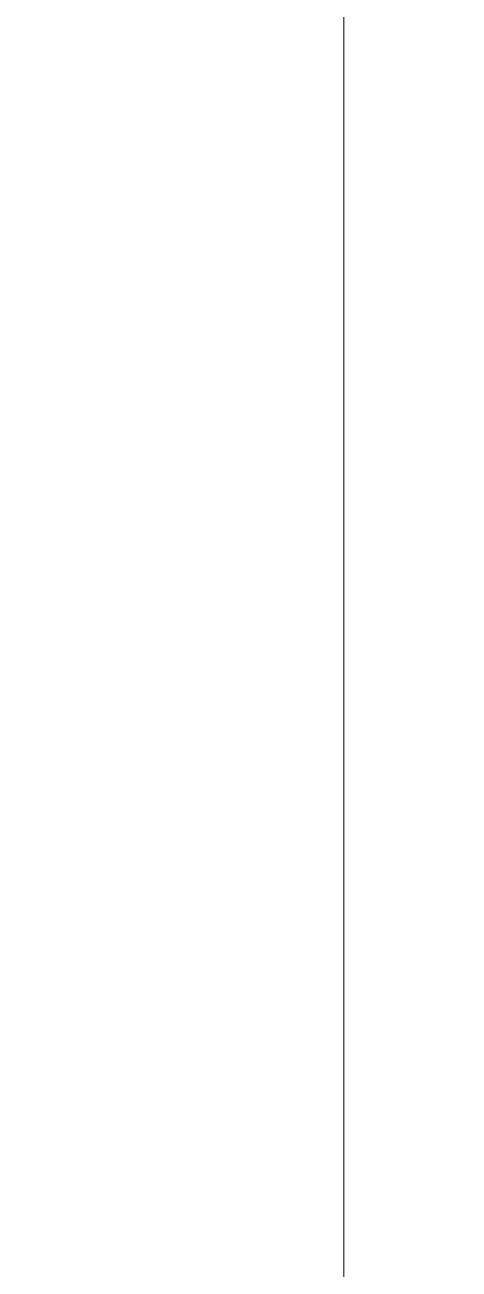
# Model space of a CAD drawing. Header units: metres. Extents: x 3856 to 4207, y -1118 to -691.
# Drawn here: x 3951.4603 to 3951.5917, y -963.7483 to -963.3718 of the extents above; entities that cross this region are included whole.
import ezdxf

# ---------------------------------------------------------------- set-up
doc = ezdxf.new("R2010")
doc.units = ezdxf.units.M
doc.layers.add('Planting', color=7, linetype='Continuous', lineweight=9)
doc.layers.add('ROA-E00-URB-A101-MASTER_PLAN cambio estaciomientos_dwg', color=7, linetype='Continuous', lineweight=9, true_color=0x767676)

# ---------------------------------------------------------------- blocks, each defined once
blk = doc.blocks.new('M_RPC Árbol - Caducifolio - Chopo de Lombardía - 12_2 metros-V104-IMPLANTACIÓN - KIT COMERCIAL')
at = {"layer": 'Planting'}
blk.add_arc((-0.02749, 0.00851), 3.36028, 0, 180, dxfattribs=at)
blk = doc.blocks.new('ROA-E00-URB-A101-MASTER_PLAN cambio estaciomientos_dwg-7942325-IMPLANTACIÓN - KIT COMERCIAL')
at = {"lineweight": 9}
blk.add_line((962.22737, 3951.55678), (965.16449, 3951.55678), dxfattribs=at)

msp = doc.modelspace()

# ---------------------------------------------------------------- block references
at = {"layer": 'Planting'}
msp.add_blockref('M_RPC Árbol - Caducifolio - Chopo de Lombardía - 12_2 metros-V104-IMPLANTACIÓN - KIT COMERCIAL', (3952.55676, -964.13737), dxfattribs=at)
at = {"layer": 'ROA-E00-URB-A101-MASTER_PLAN cambio estaciomientos_dwg', "color": 7, "rotation": 269.9999999999999}
msp.add_blockref('ROA-E00-URB-A101-MASTER_PLAN cambio estaciomientos_dwg-7942325-IMPLANTACIÓN - KIT COMERCIAL', (0, 0), dxfattribs=at)

doc.saveas('drawing.dxf')
